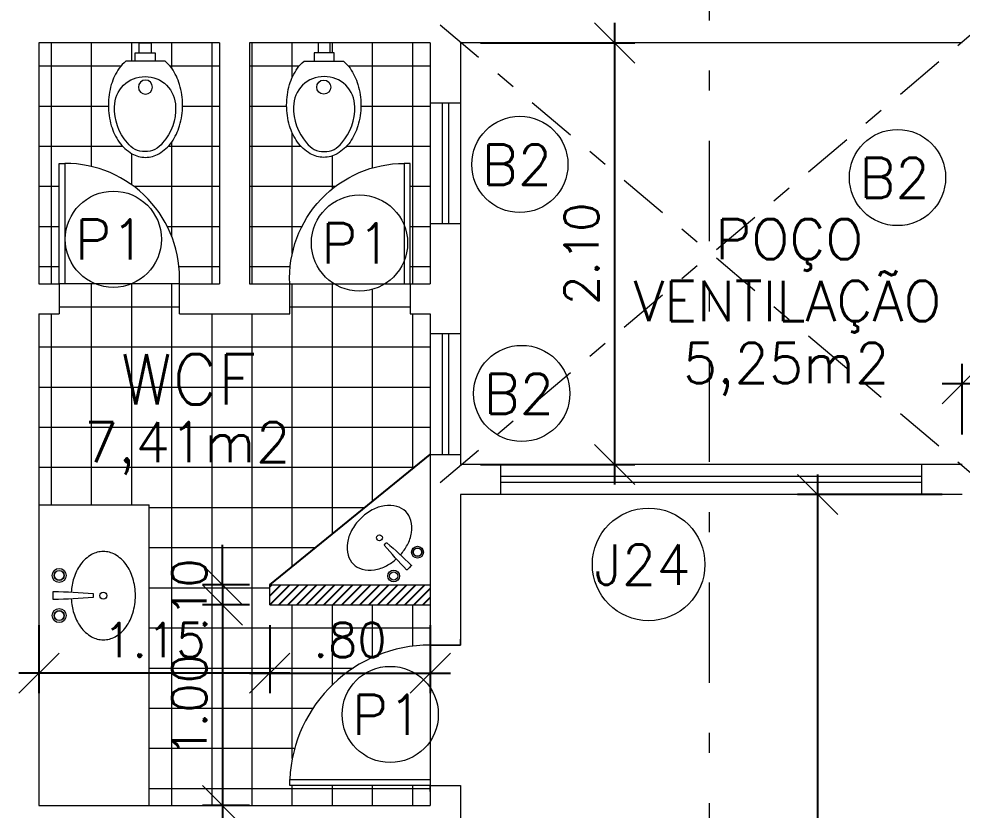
# Model space of a CAD drawing. Header units: millimetres. Extents: x 521 to 1055, y 261 to 520.
# Drawn here: x 570.238 to 574.938, y 332.892 to 336.834 of the extents above; entities that cross this region are included whole.
import ezdxf
from ezdxf.enums import TextEntityAlignment as Align

# ---------------------------------------------------------------- set-up
doc = ezdxf.new("R2010")
doc.units = ezdxf.units.MM
for name, pattern in [('CONTINU', [0]), ('DASHDOT', [1, 0.5, -0.25, 0, -0.25]), ('DASHDOTX2', [2, 1, -0.5, 0, -0.5])]:
    doc.linetypes.add(name, pattern=pattern)
doc.layers.add('0.1', color=8, linetype='Continuous', lineweight=13)
doc.styles.add('ROMANS', font='romans')
doc.styles.get("Standard").update_dxf_attribs({"font": 'romans.shx'})
doc.dimstyles.new('Fares Eng - 50', dxfattribs={"dimscale": 2, "dimtxt": 0.085, "dimasz": 0.1, "dimexe": 0.05, "dimexo": 0.05, "dimgap": 0.04, "dimtad": 1, "dimzin": 4, "dimdsep": 46, "dimtxsty": 'ROMANS', "dimblk1": 'OBLIQUE', "dimblk2": 'OBLIQUE', "dimsah": 1, "dimcen": 0.05, "dimdle": 0.05, "dimclrd": 8, "dimclre": 8, "dimclrt": 8, "dimaunit": 1, "dimadec": 0, "dimazin": 0, "dimtfac": 1, "dimtix": 1, "dimtmove": 2, "dimatfit": 0, "dimldrblk": 'OPEN90', "dimfxl": 1, "dimtolj": 1, "dimtzin": 0, "dimarcsym": 0})
pattern_1 = [(0, (0, 0), (0, 0.2), []), (90, (0, 0), (-0.2, 1.224606353822377e-17), [])]

# ---------------------------------------------------------------- blocks, each defined once
blk = doc.blocks.new('Cuba')
blk.add_lwpolyline([(0.0007964035890972809, 0.05000000000001137), (-0.007366352336667308, 0.0499999999999925, -0.3896877516864198), (-0.009359223717736526, 0.05183128823838757, -0.01723366479288366), (-0.01917277886242666, 0.247968944425077, -0.4187690770508936), (-0.01717301998914593, 0.25), (0.0007964035890972809, 0.25), (0.01876582716733935, 0.25, -0.4187690770508931), (0.02076558604062009, 0.247968944425077, -0.01723366479288366), (0.01095203089593292, 0.05183128823840271, -0.3896877516864196), (0.008959159514862449, 0.0499999999999925)], format="xyb", close=True)
blk.add_lwpolyline([(-0.01642655458466891, 0.1595521582631534, 0.05959206038068896), (-0.08696014067280601, 0.1471861917011097, 0.08424761497446774), (-0.1555634918610417, 0.1131370849898587, 0.1064685849763624), (-0.2045356555467384, 0.05839934548953352, 0.1301586401875859), (-0.2200000000000006, 0, 0.1301586401875893), (-0.2045356555467384, -0.05839934548953352, 0.1064685849763587), (-0.1555634918610417, -0.1131370849898303, 0.08424761497446792), (-0.08696014067280829, -0.1471861917010813, 0.07328068524213961), (0, -0.1599999999999966, 0.0732806852421363), (0.08696014067280601, -0.1471861917010813, 0.0842476149744677), (0.15556349186104, -0.1131370849898303, 0.1064685849763671), (0.2045356555467367, -0.05839934548950509, 0.1301586401875963), (0.2199999999999989, 0, 0.1301586401875876), (0.2045356555467367, 0.05839934548953352, 0.1064685849763547), (0.15556349186104, 0.1131370849898587, 0.08424761497446004), (0.08696014067280829, 0.1471861917011097, 0.05826802056709933), (0.01801512440569979, 0.1594612693903912, 0.07328068524213464)], format="xyb")
for centre, radius in [((-0.09920359641090386, 0.2199999999999989), 0.035), ((0.1007964035890973, 0.2199999999999989), 0.035), ((0, 0), 0.0175)]:
    blk.add_circle(centre, radius)
at = {"color": 8}
for centre, radius in [((-0.09920359641090386, 0.2199999999999989), 0.025), ((-0.09920359641090386, 0.2199999999999989), 0.024), ((0.1007964035890973, 0.2199999999999989), 0.025), ((0.1007964035890973, 0.2199999999999989), 0.024)]:
    blk.add_circle(centre, radius, dxfattribs=at)
blk = doc.blocks.new('P60')
at = {"color": 252}
blk.add_lwpolyline([(-0.6000000000000227, 0.05960000000008298), (0, 0.05960000000008298), (0, 0.03000000000000114), (-0.6000000000000227, 0.03000000000000114)], close=True, dxfattribs=at)
at = {"color": 8}
blk.add_arc((-0.02886986666674457, 0.05960000000008306), 0.5711301333332781, 87.10253993610587, 180, dxfattribs=at)
blk = doc.blocks.new('Vaso')
for points in [[(0.02999999999997272, -0.04999999999995453), (0.02999999999997272, 0), (-0.02999999999997272, 0), (-0.02999999999997272, -0.04999999999995453)], [(0.04999999999995453, -0.09000000000014552), (0.04999999999995453, -0.04999999999995453), (-0.04999999999995453, -0.04999999999995453), (-0.04999999999995453, -0.09000000000014552)]]:
    blk.add_lwpolyline(points)
for points in [[(0.1828955200001019, -0.3100000000001728, -0.071776), (0.1680402599999979, -0.4129498500001318, -0.083144), (0.128710270000056, -0.4938477600001079, -0.106699), (0.06516211000007388, -0.5518467399999736, -0.132564), (-0.002104480000070907, -0.5700000000001637, -0.132564), (-0.06937106999998832, -0.5518467399999736, -0.106699), (-0.1329192299999704, -0.4938477600001079, -0.083144), (-0.1722492199999124, -0.4129498500001318, -0.071776), (-0.1871044800000163, -0.3100000000001728, -0.071776), (-0.1722492199999124, -0.2070501499999864, -0.083144), (-0.1329192299999704, -0.1261522400000104, -0.060171), (-0.09999999999990905, -0.09000000000014552), (0.09579103999999461, -0.09000000000014552, -0.060171), (0.128710270000056, -0.1261522400000104, -0.083144), (0.1680402599999979, -0.2070501499999864, -0.071776)], [(-0.08763701527800549, -0.4972033683313839, 0.2473999053505774), (0, -0.5413053001348089, 0.2473999053505774), (0.08763701527800549, -0.4972033683313839, 0.1978584598758542), (0.1521044799999345, -0.3175259839795217, 0.4183289460701766), (0, -0.1675407474929216, 0.4183289460701766), (-0.1521044799999345, -0.3175259839795217, 0.1978584598758542)]]:
    blk.add_lwpolyline(points, format="xyb", close=True)
blk.add_circle((-0.002104480000070907, -0.2200259839794398), 0.03525)
blk = doc.blocks.new('P70')
for points in [[(0, 0.760000000000025), (0, 0.7300000000000239), (0.1499999999999986, 0.7300000000000239), (0.1499999999999986, 0.760000000000025)], [(0, 0), (0, 0.03000000000000114), (0.1499999999999986, 0.03000000000000114), (0.1499999999999986, 0)]]:
    blk.add_lwpolyline(points)
blk.add_lwpolyline([(-0.7000000000000227, 0.06000000000008299), (0, 0.06000000000008299), (0, 0.03000000000000114), (-0.7000000000000227, 0.03000000000000114)], close=True)
at = {"color": 8}
blk.add_arc((3.861494457524373e-15, 0.02932835820894858), 0.7006716417910752, 90, 177.4910967546297, dxfattribs=at)
blk = doc.blocks.new('ÁREA')
for p in [(4.97462945148186e-05, 0.003761569252461072), (0, 0)]:
    blk.add_attdef('COMPARTIMENTO', text='', height=0.0025).set_placement(p, align=Align.CENTER)
at = {"color": 1}
for p in [(-4.97462945148186e-05, -0.003761569252461072), (-9.94925890296372e-05, -0.007523138504922144)]:
    blk.add_attdef('ÁREA', text='', height=0.002, dxfattribs=at).set_placement(p, align=Align.CENTER)
blk = doc.blocks.new('_OBLIQUE')
at = {"color": 0, "linetype": 'ByBlock'}
blk.add_line((-0.5, -0.5), (0.5, 0.5), dxfattribs=at)
blk = doc.blocks.new('*D1643')
at = {"layer": '0.1', "color": 8, "lineweight": -2, "transparency": 16777216}
for p, q in [((573.2062773294417, 336.8144788319043), (573.2062773294417, 334.5144788319042)), ((572.5377410264084, 336.7144788319043), (573.3062773294417, 336.7144788319043)), ((572.5377410264084, 334.6144788319043), (573.3062773294417, 334.6144788319043))]:
    blk.add_line(p, q, dxfattribs=at)
at = {"layer": 'DEFPOINTS', "color": 0, "lineweight": -2, "transparency": 16777216}
for p in [(572.4377410264084, 336.7144788319043), (572.4377410264084, 334.6144788319043), (573.2062773294417, 334.6144788319043)]:
    blk.add_point(p, dxfattribs=at)
at = {"layer": '0.1', "color": 8, "lineweight": -2, "transparency": 16777216, "xscale": 0.2, "yscale": 0.2, "zscale": 0.2}
for p, rotation in [((573.2062773294417, 336.7144788319043), 90), ((573.2062773294417, 334.6144788319043), 270)]:
    blk.add_blockref('_OBLIQUE', p, dxfattribs=dict(at, rotation=rotation))
at = {"layer": '0.1', "color": 8, "transparency": 16777216, "insert": (573.0412773294416, 335.6644788319043), "char_height": 0.17, "attachment_point": 5, "rotation": 90, "style": 'ROMANS'}
blk.add_mtext('\\A1;2.10', dxfattribs=at)
blk = doc.blocks.new('_Open90')
at = {"color": 0, "linetype": 'ByBlock', "lineweight": -2}
for p, q in [((-0.5, 0.5), (0, 0)), ((0, 0), (-1, 0)), ((0, 0), (-0.5, -0.5))]:
    blk.add_line(p, q, dxfattribs=at)
blk = doc.blocks.new('*D1660')
at = {"layer": '0.1', "color": 8, "linetype": 'CONTINU', "lineweight": -2, "transparency": 16777216}
for p, q in [((574.2177715693851, 334.5644788319044), (574.2177715693851, 316.264478831904)), ((574.8377410264084, 334.4644788319043), (574.1177715693851, 334.4644788319043)), ((574.8377410264097, 316.364478831904), (574.1177715693851, 316.364478831904))]:
    blk.add_line(p, q, dxfattribs=at)
at = {"layer": 'DEFPOINTS', "color": 0, "linetype": 'CONTINU', "lineweight": -2, "transparency": 16777216}
for p in [(574.9377410264084, 334.4644788319043), (574.2177715693851, 316.364478831904), (574.9377410264098, 316.364478831904)]:
    blk.add_point(p, dxfattribs=at)
at = {"layer": '0.1', "color": 8, "linetype": 'CONTINU', "lineweight": -2, "transparency": 16777216, "xscale": 0.2, "yscale": 0.2, "zscale": 0.2}
for p, rotation in [((574.2177715693851, 334.4644788319043), 90), ((574.2177715693851, 316.364478831904), 270)]:
    blk.add_blockref('_OBLIQUE', p, dxfattribs=dict(at, rotation=rotation))
at = {"layer": '0.1', "color": 8, "linetype": 'CONTINU', "transparency": 16777216, "insert": (574.0527715693851, 325.4144788319042), "char_height": 0.17, "attachment_point": 5, "rotation": 90, "style": 'ROMANS'}
blk.add_mtext('\\A1;18.10', dxfattribs=at)
blk = doc.blocks.new('*D1733')
at = {"layer": '0.1', "color": 8, "linetype": 'CONTINU', "lineweight": -2, "transparency": 16777216}
for p, q in [((574.9377410264084, 334.7644788319043), (574.9377410264084, 335.1159355616608)), ((575.8877410264079, 334.7644788319046), (575.8877410264079, 335.1159355616608)), ((575.9877410264079, 335.0159355616607), (574.8377410264084, 335.0159355616607))]:
    blk.add_line(p, q, dxfattribs=at)
at = {"layer": 'DEFPOINTS', "color": 0, "linetype": 'CONTINU', "lineweight": -2, "transparency": 16777216}
for p in [(574.9377410264084, 335.0159355616607), (574.9377410264084, 334.6644788319043), (575.8877410264079, 334.6644788319046)]:
    blk.add_point(p, dxfattribs=at)
at = {"layer": '0.1', "color": 8, "linetype": 'CONTINU', "lineweight": -2, "transparency": 16777216, "xscale": 0.2, "yscale": 0.2, "zscale": 0.2, "rotation": 180}
blk.add_blockref('_OBLIQUE', (574.9377410264084, 335.0159355616607), dxfattribs=at)
at = {"layer": '0.1', "color": 8, "linetype": 'CONTINU', "lineweight": -2, "transparency": 16777216, "xscale": 0.2, "yscale": 0.2, "zscale": 0.2}
blk.add_blockref('_OBLIQUE', (575.8877410264079, 335.0159355616607), dxfattribs=at)
at = {"layer": '0.1', "color": 8, "linetype": 'CONTINU', "transparency": 16777216, "insert": (575.4127410264082, 335.1809355616608), "char_height": 0.17, "attachment_point": 5, "style": 'ROMANS'}
blk.add_mtext('\\A1;.95', dxfattribs=at)
blk = doc.blocks.new('*D3239')
at = {"layer": '0.1', "color": 8, "linetype": 'CONTINU', "lineweight": -2, "transparency": 16777216}
for p, q in [((571.4877410264081, 333.8144788319043), (571.4877410264081, 333.4747753186324)), ((572.2877410264082, 333.8144788319042), (572.2877410264082, 333.4747753186324)), ((571.3877410264081, 333.5747753186324), (572.3877410264082, 333.5747753186324))]:
    blk.add_line(p, q, dxfattribs=at)
at = {"layer": 'DEFPOINTS', "color": 0, "linetype": 'CONTINU', "lineweight": -2, "transparency": 16777216}
for p in [(571.4877410264081, 333.9144788319043), (572.2877410264082, 333.9144788319043), (572.2877410264082, 333.5747753186324)]:
    blk.add_point(p, dxfattribs=at)
at = {"layer": '0.1', "color": 8, "linetype": 'CONTINU', "lineweight": -2, "transparency": 16777216, "xscale": 0.2, "yscale": 0.2, "zscale": 0.2, "rotation": 180}
blk.add_blockref('_OBLIQUE', (571.4877410264081, 333.5747753186324), dxfattribs=at)
at = {"layer": '0.1', "color": 8, "linetype": 'CONTINU', "lineweight": -2, "transparency": 16777216, "xscale": 0.2, "yscale": 0.2, "zscale": 0.2}
blk.add_blockref('_OBLIQUE', (572.2877410264082, 333.5747753186324), dxfattribs=at)
at = {"layer": '0.1', "color": 8, "linetype": 'CONTINU', "lineweight": -2, "transparency": 16777216, "insert": (571.8877410264081, 333.7397753186324), "char_height": 0.17, "attachment_point": 5, "style": 'ROMANS'}
blk.add_mtext('\\A1;.80', dxfattribs=at)
blk = doc.blocks.new('*D3240')
at = {"layer": '0.1', "color": 8, "linetype": 'CONTINU', "lineweight": -2, "transparency": 16777216}
for p, q in [((570.3377410264083, 333.8144788319044), (570.3377410264083, 333.4747753186324)), ((571.4877410264081, 333.8144788319043), (571.4877410264081, 333.4747753186324)), ((571.5877410264081, 333.5747753186324), (570.2377410264082, 333.5747753186324))]:
    blk.add_line(p, q, dxfattribs=at)
at = {"layer": 'DEFPOINTS', "color": 0, "linetype": 'CONTINU', "lineweight": -2, "transparency": 16777216}
for p in [(570.3377410264083, 333.9144788319044), (571.4877410264081, 333.9144788319043), (570.3377410264083, 333.5747753186324)]:
    blk.add_point(p, dxfattribs=at)
at = {"layer": '0.1', "color": 8, "linetype": 'CONTINU', "lineweight": -2, "transparency": 16777216, "xscale": 0.2, "yscale": 0.2, "zscale": 0.2, "rotation": 180}
blk.add_blockref('_OBLIQUE', (570.3377410264083, 333.5747753186324), dxfattribs=at)
at = {"layer": '0.1', "color": 8, "linetype": 'CONTINU', "lineweight": -2, "transparency": 16777216, "xscale": 0.2, "yscale": 0.2, "zscale": 0.2}
blk.add_blockref('_OBLIQUE', (571.4877410264081, 333.5747753186324), dxfattribs=at)
at = {"layer": '0.1', "color": 8, "linetype": 'CONTINU', "lineweight": -2, "transparency": 16777216, "insert": (570.9127410264082, 333.7397753186324), "char_height": 0.17, "attachment_point": 5, "style": 'ROMANS'}
blk.add_mtext('\\A1;1.15', dxfattribs=at)
blk = doc.blocks.new('*D3241')
at = {"layer": '0.1', "color": 8, "linetype": 'CONTINU', "lineweight": -2, "transparency": 16777216}
for p, q in [((571.2523253168824, 334.0144788319043), (571.2523253168824, 334.2144788319043)), ((571.3877410264081, 334.0144788319043), (571.1523253168824, 334.0144788319043)), ((571.2523253168824, 334.0144788319043), (571.2523253168824, 333.9144788319043)), ((571.3877410264081, 333.9144788319043), (571.1523253168824, 333.9144788319043)), ((571.2523253168824, 333.9144788319043), (571.2523253168824, 333.7144788319043))]:
    blk.add_line(p, q, dxfattribs=at)
at = {"layer": 'DEFPOINTS', "color": 0, "linetype": 'CONTINU', "lineweight": -2, "transparency": 16777216}
for p in [(571.4877410264081, 334.0144788319043), (571.2523253168824, 333.9144788319043), (571.4877410264081, 333.9144788319043)]:
    blk.add_point(p, dxfattribs=at)
at = {"layer": '0.1', "color": 8, "linetype": 'CONTINU', "lineweight": -2, "transparency": 16777216, "xscale": 0.2, "yscale": 0.2, "zscale": 0.2}
for p, rotation in [((571.2523253168824, 334.0144788319043), 270), ((571.2523253168824, 333.9144788319043), 90)]:
    blk.add_blockref('_OBLIQUE', p, dxfattribs=dict(at, rotation=rotation))
at = {"layer": '0.1', "color": 8, "linetype": 'CONTINU', "lineweight": -2, "transparency": 16777216, "insert": (571.0873253168824, 333.9644788319044), "char_height": 0.17, "attachment_point": 5, "rotation": 90, "style": 'ROMANS'}
blk.add_mtext('\\A1;.10', dxfattribs=at)
blk = doc.blocks.new('*D3242')
at = {"layer": '0.1', "color": 8, "linetype": 'CONTINU', "lineweight": -2, "transparency": 16777216}
for p, q in [((571.2523253168824, 334.0144788319043), (571.2523253168824, 332.8144788319043)), ((571.3877410264081, 333.9144788319043), (571.1523253168824, 333.9144788319043)), ((571.3877410264081, 332.9144788319043), (571.1523253168824, 332.9144788319043))]:
    blk.add_line(p, q, dxfattribs=at)
at = {"layer": 'DEFPOINTS', "color": 0, "linetype": 'CONTINU', "lineweight": -2, "transparency": 16777216}
for p in [(571.4877410264081, 333.9144788319043), (571.2523253168824, 332.9144788319043), (571.4877410264081, 332.9144788319043)]:
    blk.add_point(p, dxfattribs=at)
at = {"layer": '0.1', "color": 8, "linetype": 'CONTINU', "lineweight": -2, "transparency": 16777216, "xscale": 0.2, "yscale": 0.2, "zscale": 0.2}
for p, rotation in [((571.2523253168824, 333.9144788319043), 90), ((571.2523253168824, 332.9144788319043), 270)]:
    blk.add_blockref('_OBLIQUE', p, dxfattribs=dict(at, rotation=rotation))
at = {"layer": '0.1', "color": 8, "linetype": 'CONTINU', "lineweight": -2, "transparency": 16777216, "insert": (571.0873253168824, 333.4144788319044), "char_height": 0.17, "attachment_point": 5, "rotation": 90, "style": 'ROMANS'}
blk.add_mtext('\\A1;1.00', dxfattribs=at)

msp = doc.modelspace()

# ---------------------------------------------------------------- hatches: boundary and pattern name
at = {"layer": '0.1', "linetype": 'CONTINU'}
h = msp.add_hatch(dxfattribs=at)
h.set_pattern_fill('_USER', color=8, scale=0.2, style=0, double=1, pattern_type=0)
h.set_pattern_definition(pattern_1)
h.paths.add_polyline_path([(571.2377410264081, 336.7144788319043), (570.8964929452493, 336.7144788319043), (570.8964929452493, 336.6644788319043), (570.8364929452495, 336.6644788319043), (570.8364929452491, 336.7144788319043), (570.3377410264085, 336.7144788319043), (570.3377410264085, 335.5144788319043), (570.4377410264087, 335.5144788319043), (570.4377410264087, 336.1144788319044), (570.4673410264099, 336.1144788319043, -0.4291040067098426), (571.0377410264089, 335.5144788319042), (571.2377410264085, 335.5144788319043)])
h.paths.add_polyline_path([(570.698451762041, 336.3015321143632, 3.073136091760415e-06), (570.6984527084521, 336.3015289031783, -2.298261749447737e-06)], flags=0)
h.paths.add_polyline_path([(570.8333474252494, 336.4944528479248, -1), (570.9038474252494, 336.4944528479248, -1)], flags=0)
edge = h.paths.add_edge_path(flags=16)
edge.add_arc((571.0477580633659, 336.4044790823045), 0.3641606381167727, 180.000039397141, 196.4217251346327)
edge.add_arc((570.9596825220805, 336.3785211673929), 0.2723395385858779, 196.4218097910387, 215.4332831307361)
edge.add_arc((570.9039035634887, 336.3388323165639), 0.2038815434230515, 215.43327815541, 239.7947176376247)
edge.add_arc((570.8685974109206, 336.2781829999473), 0.1337041680431426, 239.7946885127021, 270.0000061402482)
edge.add_arc((570.868597439578, 336.2781829999469), 0.1337041680427554, 269.9999938598004, 300.2053114873416)
edge.add_arc((570.8332912870098, 336.3388323165639), 0.2038815434230601, 300.2052823623753, 324.56672184459)
edge.add_arc((570.7775123284181, 336.3785211673929), 0.2723395385858707, 324.5667168692639, 343.5781902089612)
edge.add_arc((570.6894367871326, 336.4044790823045), 0.3641606381167788, 343.5782748653673, 359.9999606028591)
edge.add_arc((570.6894367871319, 336.4044785815038), 0.3641606381175685, 3.939712306625471e-05, 16.4217251346145)
edge.add_arc((570.7775123284181, 336.4304364964155), 0.2723395385858779, 16.4218097910387, 35.43328313073609)
edge.add_arc((570.8332901438246, 336.47012425423), 0.2038831085606229, 35.43334217570973, 49.20691296007305)
edge.add_line((570.9664929452492, 336.6244788319041), (570.7707019052493, 336.6244788319041))
edge.add_arc((570.903904706674, 336.47012425423), 0.2038831085606259, 130.7930870399269, 144.5666578242903)
edge.add_arc((570.9596825220805, 336.4304364964155), 0.2723395385858707, 144.5667168692639, 163.5781902089613)
edge.add_arc((571.0477580633667, 336.4044785815038), 0.3641606381175744, 163.5782748653855, 179.9999606028769)
h = msp.add_hatch(dxfattribs=at)
h.set_pattern_fill('_USER', color=8, scale=0.2, style=0, double=1, pattern_type=0)
h.set_pattern_definition(pattern_1)
h.paths.add_polyline_path([(572.1581410264079, 336.1144788319043), (572.1877410264078, 336.1144788319043), (572.1877410264079, 335.5144788319043), (572.2177410264078, 335.5144788319043), (572.2877410264085, 335.5144788319043), (572.2877410264085, 335.8144788319043), (572.2877410264084, 336.4144788319041), (572.2877410264082, 336.7144788319042), (571.7889891075672, 336.7144788319043), (571.7889891075673, 336.6644788319043), (571.8089891075672, 336.6644788319043), (571.8089891075673, 336.6244788319042), (571.8547801475673, 336.6244788319041, -0.06017304747549186), (571.887700342135, 336.5883252362854), (571.8877003715589, 336.5883251949321), (571.8877003350135, 336.5883252462941, 1.557330815323099e-06), (571.8876993514691, 336.5883266285828, 0.06017094460198466), (571.8547801475672, 336.6244788319041), (571.6589891075672, 336.6244788319041, 0.06017100981517427), (571.6260698729433, 336.5883265854056, 0.08314397838671177), (571.586739891923, 336.507428696683), (571.5867398771067, 336.5074286464117, -0.0831424269536673), (571.6260688694665, 336.5883251751028), (571.6260688868776, 336.588325199573, 0.08314236696016576), (571.5867399039462, 336.5074287374769, 0.07177604392442175), (571.5718846275672, 336.4044788261859, 0.07177601797375067), (571.5867398965476, 336.3015289514346, 0.08314403573947214), (571.6260699184003, 336.2206310145176, 0.1066991575286601), (571.6896182082126, 336.1626319925654), (571.6896181355202, 336.1626320348823, -0.1066990532164568), (571.6260699183996, 336.2206310145179, -0.08314704680946702), (571.586738975617, 336.3015320761641, -0.07177377002933234), (571.5718846275672, 336.4044788261305, -0.0717737761307092), (571.5867389748522, 336.5074255850494, -0.08314542250176067), (571.6260688980304, 336.5883252152474, -0.06017307925051337), (571.6589891075673, 336.6244788319041), (571.7089891075674, 336.6244788319042), (571.7089891075675, 336.6644788319043), (571.7289891075671, 336.6644788319042), (571.7289891075674, 336.7144788319043), (571.3877410264082, 336.7144788319043), (571.3877410264083, 335.5144788319043), (571.5877410264078, 335.5144788319043, -0.4291040067104009)])
edge = h.paths.add_edge_path(flags=16)
edge.add_arc((571.5777239894506, 336.4044790823045), 0.3641606381167727, 343.57827486536723, 359.99996060285906, ccw=False)
edge.add_arc((571.6657995307361, 336.3785211673929), 0.2723395385858779, 324.5667168692639, 343.5781902089613, ccw=False)
edge.add_arc((571.7215784893278, 336.3388323165639), 0.2038815434230515, 300.2052823623753, 324.56672184459006, ccw=False)
edge.add_arc((571.7568846418959, 336.2781829999473), 0.1337041680431426, 269.9999938597518, 300.20531148729793, ccw=False)
edge.add_arc((571.7568846132385, 336.2781829999469), 0.1337041680427554, 239.7946885126584, 270.0000061401995, ccw=False)
edge.add_arc((571.7921907658067, 336.3388323165639), 0.2038815434230601, 215.43327815541, 239.7947176376247, ccw=False)
edge.add_arc((571.8479697243985, 336.3785211673929), 0.2723395385858707, 196.4218097910387, 215.4332831307361, ccw=False)
edge.add_arc((571.9360452656839, 336.4044790823045), 0.3641606381167788, 180.000039397141, 196.4217251346327, ccw=False)
edge.add_arc((571.9360452656847, 336.4044785815038), 0.3641606381175685, 163.5782748653855, 179.9999606028769, ccw=False)
edge.add_arc((571.8479697243985, 336.4304364964155), 0.2723395385858779, 144.5667168692639, 163.5781902089613, ccw=False)
edge.add_arc((571.792191908992, 336.47012425423), 0.2038831085606229, 130.793087039927, 144.5666578242903, ccw=False)
edge.add_line((571.6589891075673, 336.6244788319041), (571.8547801475672, 336.6244788319041))
edge.add_arc((571.7215773461426, 336.47012425423), 0.2038831085606259, 35.43334217570981, 49.20691296007311, ccw=False)
edge.add_arc((571.6657995307361, 336.4304364964155), 0.2723395385858707, 16.42180979103881, 35.43328313073607, ccw=False)
edge.add_arc((571.5777239894499, 336.4044785815038), 0.3641606381175744, 3.939712308920207e-05, 16.42172513461452, ccw=False)
edge = h.paths.add_edge_path(flags=0)
edge.add_arc((571.7568846275672, 336.4944528479248), 0.03525, 0, 360)
h = msp.add_hatch(dxfattribs=at)
h.set_pattern_fill('_USER', color=8, scale=0.2, style=0, double=1, pattern_type=0)
h.set_pattern_definition(pattern_1)
h.paths.add_polyline_path([(570.8877410264082, 334.4124543551737), (570.8877410264079, 332.9144788319043), (572.2877410264083, 332.9144788319043), (572.2877410264083, 333.0144788319043), (571.5877410264084, 333.0144788319043), (571.5877410264084, 333.0444788319043, -0.401445557821725), (572.2877410264084, 333.7144788319043), (572.2877410264084, 333.7444788319043), (572.2877410264084, 333.9144788319043), (571.4877410264081, 333.9144788319043), (571.4877410264081, 334.0144788319043), (572.2877410264086, 334.6644788319042), (572.2877410264085, 335.2644788319042), (572.2877410264084, 335.3644788319043), (572.1877410264078, 335.3644788319043), (572.1877410264078, 335.5144788319043), (572.1581410264077, 335.5144788319043), (572.0619849849096, 335.5144788319043, -0.2867815944062929), (571.8079740186297, 335.5144788319043), (571.5877410264078, 335.5144788319043), (571.5877410264078, 335.3644788319043), (571.5577410264077, 335.3644788319043), (571.0377410264088, 335.3644788319044), (571.0377410264088, 335.5144788319043), (570.7990472884915, 335.5144788319043, -0.1959182590881167), (570.61818701157, 335.5144788319043), (570.4377410264087, 335.5144788319043), (570.4377410264087, 335.3644788319043), (570.4077410264088, 335.3644788319043), (570.3377410264084, 335.3644788319043), (570.3377410264083, 334.4124543551737)])
h.paths.add_polyline_path([(570.6627738403982, 334.8508642476068), (571.5020595546839, 334.8508642476068), (571.5020595546839, 335.2258642476068), (570.6627738403982, 335.2258642476068)], flags=24)
h.paths.add_polyline_path([(570.4734029058911, 334.5277903398646), (571.6781648106531, 334.5277903398646), (571.6781648106531, 334.8849331970074), (570.4734029058911, 334.8849331970074)], flags=24)
h.paths.add_polyline_path([(571.6711934073604, 333.6122753186324), (572.1042886454557, 333.6122753186324), (572.1042886454557, 333.8672753186324), (571.6711934073604, 333.8672753186324)], flags=24)
h.paths.add_polyline_path([(570.6233362645035, 333.6122753186324), (571.202145788313, 333.6122753186324), (571.202145788313, 333.8672753186324), (570.6233362645035, 333.8672753186324)], flags=25)
h.paths.add_polyline_path([(571.2148253168823, 333.7479312128568), (571.2148253168823, 334.1810264509521), (570.9598253168823, 334.1810264509521), (570.9598253168823, 333.7479312128568)], flags=24)
h.paths.add_polyline_path([(571.2148253168823, 333.1250740699996), (571.2148253168823, 333.7038835938091), (570.9598253168823, 333.7038835938091), (570.9598253168823, 333.1250740699996)], flags=24)
at = {"layer": '0.1', "linetype": 'CONTINU', "lineweight": -2}
h = msp.add_hatch(dxfattribs=at)
h.set_pattern_fill('ANSI31', color=8, scale=0.01, style=0)
h.set_pattern_definition([(45, (571.4877410264081, 333.9144788319043), (-0.02245064030267288, 0.02245064030267288), [])])
h.paths.add_polyline_path([(572.2877410264083, 334.0144788319043), (571.4877410264081, 334.0144788319043), (571.4877410264081, 333.9144788319043), (572.2877410264083, 333.9144788319043)])

# ---------------------------------------------------------------- linework, layer by layer
at = {"layer": '0.1', "color": 8, "linetype": 'DASHDOTX2', "ltscale": 0.5}
msp.add_line((573.6769399677677, 337.3269098554576), (573.6769399677677, 284.4054555021144), dxfattribs=at)
at = {"layer": '0.1', "color": 8, "linetype": 'DASHDOT', "ltscale": 0.5}
for p, q in [((572.3377410264084, 336.8044788319043), (575.0377410264084, 334.5244788319043)), ((572.3377410264084, 334.5244788319042), (575.0377410264083, 336.8044788319043))]:
    msp.add_line(p, q, dxfattribs=at)
at = {"layer": '0.1', "color": 7}
for p, q in [((570.3377410264084, 336.7144788319042), (570.3377410264085, 335.5144788319045)), ((571.2377410264085, 336.7144788319043), (570.3377410264085, 336.7144788319043)), ((571.2377410264083, 336.7144788319042), (571.2377410264083, 335.5144788319043)), ((572.2877410264083, 336.7144788319043), (571.3877410264083, 336.7144788319043)), ((571.3877410264083, 336.7144788319042), (571.3877410264083, 335.5144788319043)), ((572.2877410264083, 336.7144788319043), (572.2877410264084, 336.4144788319041)), ((572.4377410264083, 336.7144788319043), (572.4377410264082, 336.4144788319041)), ((574.9377410264083, 336.7144788319043), (572.4377410264084, 336.7144788319043)), ((572.4377410264082, 336.4144788319042), (572.2877410264084, 336.4144788319042)), ((572.2877410264085, 335.8144788319043), (572.4377410264084, 335.8144788319043)), ((572.2877410264085, 335.8144788319043), (572.2877410264084, 335.5144788319043)), ((572.4377410264083, 335.8144788319042), (572.4377410264084, 335.2644788319041)), ((570.3377410264083, 335.5144788319043), (570.4377410264084, 335.5144788319043)), ((570.4377410264083, 335.5144788319043), (570.4377410264084, 335.3644788319043)), ((571.0377410264085, 335.3644788319043), (571.0377410264085, 335.5144788319042)), ((571.0377410264083, 335.5144788319042), (571.2377410264083, 335.5144788319043)), ((571.3877410264083, 335.5144788319043), (571.5877410264081, 335.5144788319043)), ((571.5877410264083, 335.3644788319043), (571.5877410264081, 335.5144788319043)), ((572.1877410264082, 335.5144788319043), (572.1877410264082, 335.3644788319043)), ((572.1877410264083, 335.5144788319043), (572.2877410264083, 335.5144788319043)), ((570.3377410264084, 335.3644788319042), (570.3377410264081, 332.9144788319043)), ((570.3377410264084, 335.3644788319043), (570.4377410264084, 335.3644788319043)), ((571.0377410264083, 335.3644788319044), (571.5877410264083, 335.3644788319043)), ((572.1877410264083, 335.3644788319043), (572.2877410264083, 335.3644788319043)), ((572.2877410264084, 335.3644788319043), (572.2877410264085, 335.2644788319042)), ((572.4377410264082, 335.2644788319042), (572.2877410264083, 335.2644788319042)), ((572.2877410264083, 334.6644788319042), (572.4377410264084, 334.6644788319043)), ((572.2877410264083, 334.6644788319041), (572.2877410264083, 333.7144788319043)), ((572.4377410264085, 334.6644788319043), (572.4377410264084, 334.6144788319043)), ((572.6377410264085, 334.6144788319043), (572.4377410264084, 334.6144788319043)), ((572.6377410264085, 334.6144788319043), (572.6377410264087, 334.4644788319043)), ((574.9377410264084, 334.6144788319043), (574.7377410264086, 334.6144788319043)), ((574.7377410264083, 334.4644788319044), (574.7377410264083, 334.6144788319043)), ((572.4377410264084, 334.4644788319042), (572.4377410264083, 333.7144788319043)), ((572.6377410264085, 334.4644788319043), (572.4377410264084, 334.4644788319043)), ((574.9377410264084, 334.4644788319043), (574.7377410264086, 334.4644788319043)), ((572.4377410264084, 333.7144788319043), (572.2877410264085, 333.7144788319043)), ((572.2877410264085, 333.0144788319042), (572.4377410264084, 333.0144788319042)), ((572.2877410264083, 333.0144788319043), (572.2877410264083, 332.9144788319043)), ((572.4377410264083, 333.0144788319042), (572.4377410264084, 332.2644788319043)), ((570.3377410264083, 332.9144788319044), (572.2877410264082, 332.9144788319043))]:
    msp.add_line(p, q, dxfattribs=at)
at = {"layer": '0.1', "color": 8, "linetype": 'CONTINU'}
for p, q in [((572.2877410264084, 336.4144788319041), (572.2877410264085, 335.8144788319043)), ((572.3477410264085, 336.4144788319041), (572.3477410264085, 335.8144788319043)), ((572.3777410264098, 336.414478831904), (572.3777410264103, 335.8144788319044)), ((572.4377410264098, 336.414478831904), (572.4377410264102, 335.8144788319044)), ((571.0377410264088, 335.5144788319043), (570.4377410264087, 335.5144788319043)), ((571.5877410264078, 335.5144788319043), (572.1877410264078, 335.5144788319043)), ((572.2877410264085, 335.2644788319042), (572.2877410264086, 334.6644788319043)), ((572.3477410264086, 335.2644788319042), (572.3477410264086, 334.6644788319043)), ((572.3777410264099, 335.2644788319041), (572.3777410264104, 334.6644788319044)), ((572.4377410264099, 335.2644788319041), (572.4377410264103, 334.6644788319044)), ((574.7377410264083, 334.6144788319043), (572.6377410264085, 334.6144788319043)), ((574.7377410264083, 334.5544788319043), (572.6377410264085, 334.5544788319043)), ((574.7377410264083, 334.5244788319043), (572.6377410264087, 334.5244788319027)), ((574.7377410264083, 334.4644788319043), (572.6377410264087, 334.4644788319027)), ((572.2877410264085, 333.7144788319043), (572.2877410264085, 333.0144788319042))]:
    msp.add_line(p, q, dxfattribs=at)
at = {"layer": '0.1', "color": 8, "linetype": 'CONTINU', "lineweight": -2}
msp.add_line((571.4877410264081, 334.0144788319043), (572.2877410264086, 334.6644788319042), dxfattribs=at)
at = {"layer": '0.1', "color": 8}
for p, q in [((570.3377410264083, 334.4124543551737), (570.887741026408, 334.4124543551737)), ((570.8877410264079, 332.9144788319044), (570.8877410264082, 334.4124543551737)), ((571.4877410264081, 333.9144788319043), (571.4877410264081, 334.0144788319043)), ((571.4877410264081, 334.0144788319043), (572.2877410264082, 334.0144788319043)), ((571.4877410264081, 333.9144788319043), (572.2877410264082, 333.9144788319043))]:
    msp.add_line(p, q, dxfattribs=at)
for centre, radius in [((572.7340443495573, 336.1092755643579), 0.2396438343701963), ((574.6157147836634, 336.0438048455584), 0.2396438343701963), ((570.7086171500307, 335.7364057509782), 0.2396438343701963), ((571.9349795017697, 335.7176998313213), 0.2396438343701963), ((572.743407018261, 334.9682199869169), 0.2396438343701963), ((573.3756270746456, 334.1164181641244), 0.2803832862131297), ((572.0880989358939, 333.3688721386974), 0.2396438343701963)]:
    msp.add_circle(centre, radius, dxfattribs=at)

# ---------------------------------------------------------------- block references
at = {"layer": '0.1', "color": 8, "xscale": -1}
msp.add_blockref('Vaso', (570.8664929452493, 336.7144788319043), dxfattribs=at)
at = {"layer": '0.1', "color": 8}
for name, p in [('Vaso', (571.7589891075672, 336.7144788319043)), ('P70', (572.2877410264084, 332.9844788319043))]:
    msp.add_blockref(name, p, dxfattribs=at)
for name, p, rotation in [('P60', (570.4077410264088, 335.5144788319043), 270), ('Cuba', (570.6585944831885, 333.96068801074), 90)]:
    msp.add_blockref(name, p, dxfattribs=dict(at, rotation=rotation))
at = {"layer": '0.1', "color": 8, "xscale": -1, "rotation": 90}
msp.add_blockref('P60', (572.2177410264078, 335.5144788319043), dxfattribs=at)
at = {"layer": '0.1', "color": 8}
ref = msp.add_blockref('ÁREA', (574.0737666609767, 335.6164258454064), dxfattribs=dict(at, xscale=133.3333333333333, yscale=133.3333333333333, zscale=133.3333333333333))
ref.add_attrib('COMPARTIMENTO', 'POÇO', dxfattribs={"layer": '0', "color": 1, "height": 0.2}).set_placement((574.0761793956036, 335.6369239796521), align=Align.CENTER)
ref.add_attrib('ÁREA', 'VENTILAÇÃO', dxfattribs={"layer": '0', "color": 1, "height": 0.2}).set_placement((574.0671338217077, 335.3284709852833), align=Align.CENTER)
ref.add_attrib('ÁREA', '5,25m2', dxfattribs={"layer": '0', "color": 1, "height": 0.2}).set_placement((574.0605009824397, 335.0196970242733), align=Align.CENTER)
ref = msp.add_blockref('ÁREA', (571.0824166975411, 334.9133642476068), dxfattribs=dict(at, xscale=133.3333333333333, yscale=133.3333333333333, zscale=133.3333333333333))
ref.add_attrib('COMPARTIMENTO', 'WCF', dxfattribs={"layer": '0', "color": 3, "height": 0.25}).set_placement((571.0824166975411, 334.9133642476068), align=Align.CENTER)
ref.add_attrib('ÁREA', '7,41m2', dxfattribs={"layer": '0', "color": 1, "height": 0.2}).set_placement((571.0757838582721, 334.6254093874836), align=Align.CENTER)
at = {"layer": '0.1', "color": 8, "xscale": 0.84, "yscale": 0.84, "zscale": 0.84, "rotation": 225}
msp.add_blockref('Cuba', (572.0344221210701, 334.2491231452165), dxfattribs=at)

# ---------------------------------------------------------------- texts
at = {"layer": '0.1', "color": 8}
for s, p in [('B2', (572.5434361420855, 336.0077632244895)), ('B2', (574.4251065761916, 335.94229250569)), ('P1', (570.5180089425589, 335.6348934111098)), ('P1', (571.7443712942979, 335.6161874914529)), ('B2', (572.5527988107892, 334.8667076470485)), ('J24', (573.1048355261529, 334.0149058242561)), ('P1', (571.8974907284221, 333.267359798829))]:
    msp.add_text(s, height=0.2, dxfattribs=at).set_placement(p)

# ---------------------------------------------------------------- dimensions: what is measured, and where the dimension line sits
at = {"layer": '0.1', "color": 7}
dim = msp.add_linear_dim(base=(573.2062773294417, 334.6144788319043), p1=(572.4377410264084, 336.7144788319043), p2=(572.4377410264084, 334.6144788319043), angle=90, dimstyle='Fares Eng - 50', dxfattribs=at)
dim.commit()
dim.dimension.update_dxf_attribs({"geometry": '*D1643', "text_midpoint": (573.0412773294416, 335.6644788319043)})
at = {"layer": '0.1', "color": 8, "linetype": 'CONTINU'}
dim = msp.add_linear_dim(base=(574.9377410264084, 335.0159355616607), p1=(575.8877410264079, 334.6644788319046), p2=(574.9377410264084, 334.6644788319043), dimstyle='Fares Eng - 50', dxfattribs=at)
dim.commit()
dim.dimension.update_dxf_attribs({"geometry": '*D1733', "text_midpoint": (575.4127410264082, 335.1809355616608)})
dim = msp.add_linear_dim(base=(574.2177715693851, 316.364478831904), p1=(574.9377410264084, 334.4644788319043), p2=(574.9377410264098, 316.364478831904), angle=90, dimstyle='Fares Eng - 50', dxfattribs=at)
dim.commit()
dim.dimension.update_dxf_attribs({"geometry": '*D1660', "text_midpoint": (574.0527715693851, 325.4144788319042)})
at = {"layer": '0.1', "color": 8, "linetype": 'CONTINU', "lineweight": -2}
for base, p1, p2, picture, middle in [((571.2523253168824, 333.9144788319043), (571.4877410264081, 334.0144788319043), (571.4877410264081, 333.9144788319043), '*D3241', (571.0873253168824, 333.9644788319044)), ((571.2523253168824, 332.9144788319043), (571.4877410264081, 333.9144788319043), (571.4877410264081, 332.9144788319043), '*D3242', (571.0873253168824, 333.4144788319044))]:
    dim = msp.add_linear_dim(base=base, p1=p1, p2=p2, angle=90, dimstyle='Fares Eng - 50', dxfattribs=at)
    dim.commit()
    dim.dimension.update_dxf_attribs({"geometry": picture, "text_midpoint": middle})
for base, p2, picture, middle in [((570.3377410264083, 333.5747753186324), (570.3377410264083, 333.9144788319044), '*D3240', (570.9127410264082, 333.7397753186324)), ((572.2877410264082, 333.5747753186324), (572.2877410264082, 333.9144788319043), '*D3239', (571.8877410264081, 333.7397753186324))]:
    dim = msp.add_linear_dim(base=base, p1=(571.4877410264081, 333.9144788319043), p2=p2, dimstyle='Fares Eng - 50', dxfattribs=at)
    dim.commit()
    dim.dimension.update_dxf_attribs({"geometry": picture, "text_midpoint": middle})

doc.saveas('drawing.dxf')
